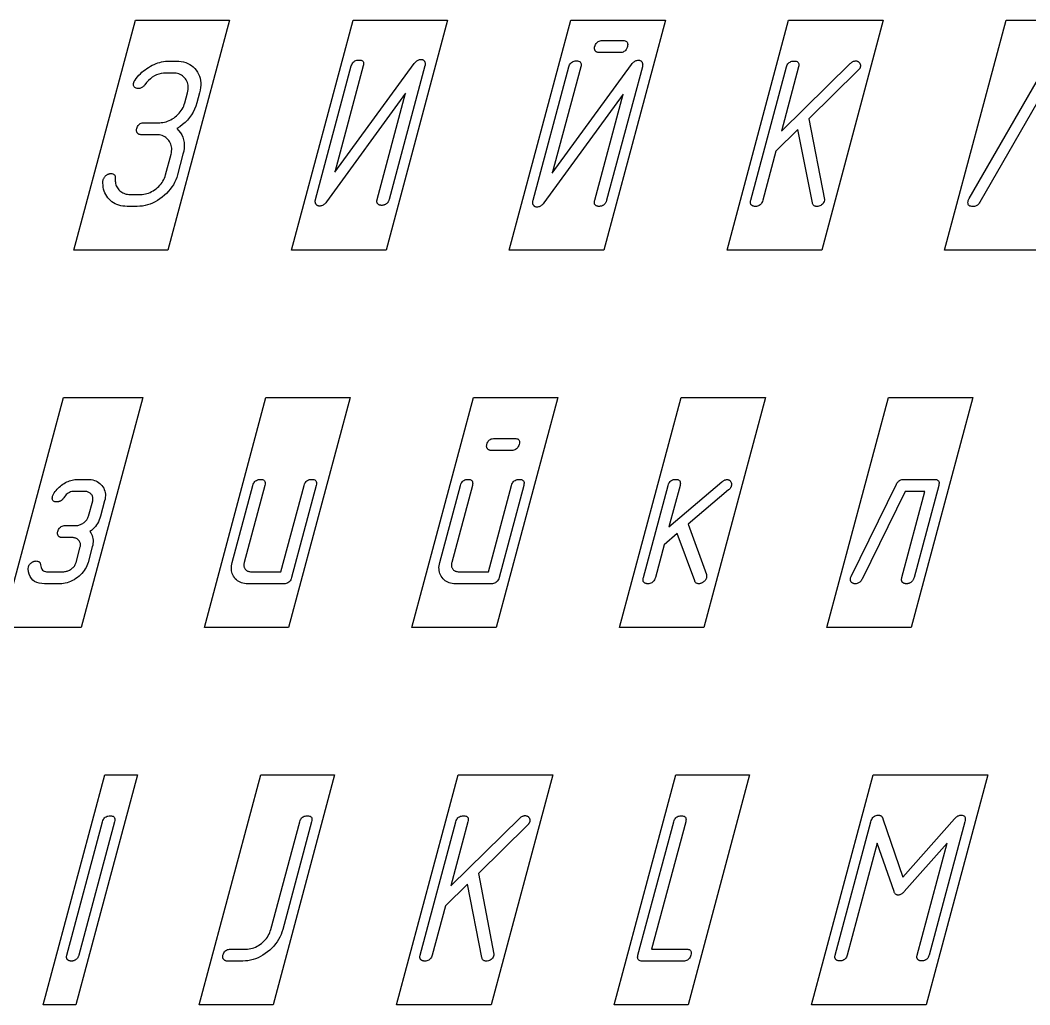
# Model space of a CAD drawing. Extents: x -1 to 349, y -110 to 9.
# Drawn here: x 80.66 to 128.97, y -38.2 to 8.91 of the extents above; entities that cross this region are included whole.
import ezdxf

# ---------------------------------------------------------------- set-up
doc = ezdxf.new("R2010")
doc.units = 0
for name, color, linetype in [('GOST_FRAME', 4, 'CONTINUOUS'), ('GOST_LAT_UP', 5, 'CONTINUOUS'), ('GOST_LOWER', 1, 'CONTINUOUS'), ('GOST_UPPER', 7, 'CONTINUOUS')]:
    doc.layers.add(name, color=color, linetype=linetype)

msp = doc.modelspace()

# ---------------------------------------------------------------- linework, layer by layer
at = {"layer": 'GOST_FRAME'}
for points in [[(86.1803, 8.9083), (90.671, 8.9083), (87.7236, -2.0917), (83.2329, -2.0917)], [(96.593, 8.9083), (101.1146, 8.9083), (98.1671, -2.0917), (93.6455, -2.0917)], [(107.0116, 8.9083), (111.5332, 8.9083), (108.5857, -2.0917), (104.0641, -2.0917)], [(117.4302, 8.9083), (121.9601, 8.9083), (119.0126, -2.0917), (114.4827, -2.0917)], [(127.8405, 8.9083), (132.8604, 8.9083), (129.913, -2.0917), (124.893, -2.0917)], [(82.7275, -9.1448), (86.5265, -9.1448), (83.5791, -20.1448), (79.7801, -20.1448)], [(92.4235, -9.1448), (96.4551, -9.1448), (93.5076, -20.1448), (89.4761, -20.1448)], [(102.3521, -9.1448), (106.3837, -9.1448), (103.4362, -20.1448), (99.4047, -20.1448)], [(112.289, -9.1448), (116.3205, -9.1448), (113.3731, -20.1448), (109.3415, -20.1448)], [(122.2086, -9.1448), (126.2408, -9.1448), (123.2934, -20.1448), (119.2611, -20.1448)], [(84.7043, -27.198), (86.2773, -27.198), (83.3299, -38.198), (81.7568, -38.198)], [(92.1744, -27.198), (95.7076, -27.198), (92.7601, -38.198), (89.2269, -38.198)], [(101.6129, -27.198), (106.1428, -27.198), (103.1954, -38.198), (98.6655, -38.198)], [(112.0315, -27.198), (115.5647, -27.198), (112.6173, -38.198), (109.0841, -38.198)], [(121.47, -27.198), (126.9634, -27.198), (124.016, -38.198), (118.5226, -38.198)]]:
    msp.add_lwpolyline(points, close=True, dxfattribs=at)
at = {"layer": 'GOST_LAT_UP'}
for points in [[(83.108, -36.1063), (83.0867, -36.1056), (83.0662, -36.1037), (83.0463, -36.1003), (83.0271, -36.0957), (83.0086, -36.0897), (82.9908, -36.0824), (82.9737, -36.0738), (82.9572, -36.0638), (82.9415, -36.0525), (82.9264, -36.0399), (82.9129, -36.0257), (82.9017, -36.0096), (82.8927, -35.9918), (82.8861, -35.9721), (82.8818, -35.9506), (82.8799, -35.9272), (82.8802, -35.9021), (82.8829, -35.8751), (82.8879, -35.8463), (82.8952, -35.8156), (84.6043, -29.4369), (84.6216, -29.3832), (84.6432, -29.3352), (84.6691, -29.2929), (84.6993, -29.2561), (84.7338, -29.2251), (84.7726, -29.1997), (84.8156, -29.1799), (84.863, -29.1658), (84.9147, -29.1573), (84.9707, -29.1545), (85.0236, -29.1573), (85.0693, -29.1658), (85.1079, -29.1799), (85.1393, -29.1997), (85.1636, -29.2251), (85.1807, -29.2561), (85.1906, -29.2929), (85.1934, -29.3352), (85.189, -29.3832), (85.1774, -29.4369), (83.4683, -35.8156), (83.4601, -35.8432), (83.4507, -35.8694), (83.4401, -35.8944), (83.4282, -35.9179), (83.4151, -35.9402), (83.4009, -35.9611), (83.3854, -35.9807), (83.3686, -35.999), (83.3507, -36.0159), (83.3315, -36.0316), (83.3114, -36.0458), (83.2909, -36.0585), (83.2698, -36.0697), (83.2482, -36.0794), (83.2261, -36.0876), (83.2035, -36.0944), (83.1804, -36.0996), (83.1568, -36.1033), (83.1326, -36.1056)], [(91.309, -36.1063), (90.5781, -36.1063), (90.5523, -36.1054), (90.528, -36.1028), (90.5053, -36.0985), (90.4841, -36.0924), (90.4645, -36.0845), (90.4465, -36.0749), (90.4299, -36.0636), (90.415, -36.0505), (90.4015, -36.0357), (90.3896, -36.0191), (90.3794, -36.0014), (90.3709, -35.9831), (90.3641, -35.9642), (90.3591, -35.9447), (90.3558, -35.9246), (90.3542, -35.904), (90.3544, -35.8828), (90.3563, -35.861), (90.3599, -35.8386), (90.3653, -35.8156), (90.3826, -35.762), (90.4041, -35.714), (90.43, -35.6716), (90.4602, -35.6349), (90.4947, -35.6038), (90.5335, -35.5784), (90.5766, -35.5586), (90.624, -35.5445), (90.6756, -35.536), (90.7316, -35.5332), (91.4625, -35.5332), (91.5417, -35.5305), (91.6198, -35.5223), (91.6968, -35.5086), (91.7726, -35.4894), (91.8474, -35.4647), (91.921, -35.4346), (91.9936, -35.3989), (92.065, -35.3578), (92.1353, -35.3112), (92.2046, -35.2591), (92.2709, -35.2032), (92.3324, -35.1449), (92.3891, -35.0842), (92.4411, -35.0213), (92.4883, -34.956), (92.5307, -34.8884), (92.5683, -34.8184), (92.6012, -34.7462), (92.6292, -34.6716), (92.6525, -34.5947), (94.0346, -29.4369), (94.0519, -29.3832), (94.0734, -29.3352), (94.0993, -29.2929), (94.1295, -29.2561), (94.164, -29.2251), (94.2028, -29.1997), (94.2459, -29.1799), (94.2933, -29.1658), (94.345, -29.1573), (94.4009, -29.1545), (94.4538, -29.1573), (94.4996, -29.1658), (94.5382, -29.1799), (94.5696, -29.1997), (94.5938, -29.2251), (94.6109, -29.2561), (94.6208, -29.2929), (94.6236, -29.3352), (94.6192, -29.3832), (94.6077, -29.4369), (93.2256, -34.5947), (93.188, -34.719), (93.1426, -34.8395), (93.0895, -34.9562), (93.0287, -35.0691), (92.9603, -35.1782), (92.8841, -35.2834), (92.8003, -35.3848), (92.7087, -35.4824), (92.6095, -35.5762), (92.5025, -35.6661), (92.3908, -35.7498), (92.2775, -35.8246), (92.1624, -35.8906), (92.0456, -35.9478), (91.9271, -35.9963), (91.8069, -36.0359), (91.685, -36.0667), (91.5614, -36.0887), (91.436, -36.1019)], [(104.9297, -29.6113), (102.5857, -31.912), (103.3282, -35.7741), (103.327, -35.779), (103.326, -35.7837), (103.3252, -35.7883), (103.3246, -35.7927), (103.3242, -35.7969), (103.324, -35.801), (103.324, -35.8049), (103.3243, -35.8086), (103.3247, -35.8122), (103.3254, -35.8156), (103.3077, -35.8708), (103.2857, -35.9203), (103.2595, -35.9639), (103.229, -36.0017), (103.1943, -36.0336), (103.1553, -36.0598), (103.1121, -36.0801), (103.0646, -36.0947), (103.0128, -36.1034), (102.9568, -36.1063), (102.9234, -36.1047), (102.8928, -36.0997), (102.8651, -36.0914), (102.8403, -36.0797), (102.8184, -36.0648), (102.7994, -36.0465), (102.7833, -36.0249), (102.77, -36), (102.7596, -35.9718), (102.7522, -35.9402), (102.0573, -32.4269), (101.0089, -33.4568), (100.3769, -35.8156), (100.3593, -35.8708), (100.3376, -35.9203), (100.3118, -35.9639), (100.2819, -36.0017), (100.2479, -36.0336), (100.2098, -36.0598), (100.1676, -36.0801), (100.1214, -36.0947), (100.071, -36.1034), (100.0166, -36.1063), (99.9954, -36.1056), (99.9748, -36.1037), (99.9549, -36.1003), (99.9357, -36.0957), (99.9172, -36.0897), (99.8994, -36.0824), (99.8823, -36.0738), (99.8659, -36.0638), (99.8501, -36.0525), (99.8351, -36.0399), (99.8215, -36.0257), (99.8103, -36.0096), (99.8014, -35.9918), (99.7948, -35.9721), (99.7905, -35.9506), (99.7885, -35.9272), (99.7889, -35.9021), (99.7915, -35.8751), (99.7965, -35.8463), (99.8038, -35.8156), (101.513, -29.4369), (101.5303, -29.3832), (101.5519, -29.3352), (101.5777, -29.2929), (101.6079, -29.2561), (101.6424, -29.2251), (101.6812, -29.1997), (101.7243, -29.1799), (101.7717, -29.1658), (101.8234, -29.1573), (101.8793, -29.1545), (101.9322, -29.1573), (101.978, -29.1658), (102.0166, -29.1799), (102.048, -29.1997), (102.0722, -29.2251), (102.0893, -29.2561), (102.0992, -29.2929), (102.102, -29.3352), (102.0976, -29.3832), (102.0861, -29.4369), (101.2649, -32.5017), (104.5641, -29.2708), (104.5892, -29.2471), (104.6144, -29.2259), (104.6397, -29.2072), (104.6652, -29.191), (104.6909, -29.1773), (104.7168, -29.1661), (104.7428, -29.1574), (104.7689, -29.1512), (104.7953, -29.1474), (104.8218, -29.1462), (104.8445, -29.1471), (104.8663, -29.1498), (104.8871, -29.1544), (104.9069, -29.1608), (104.9257, -29.169), (104.9435, -29.1791), (104.9604, -29.1909), (104.9762, -29.2047), (104.9911, -29.2202), (105.0049, -29.2375), (105.0174, -29.256), (105.0279, -29.2748), (105.0364, -29.2939), (105.0431, -29.3133), (105.0479, -29.3331), (105.0507, -29.3532), (105.0516, -29.3736), (105.0506, -29.3944), (105.0477, -29.4154), (105.0429, -29.4369), (105.0373, -29.4551), (105.0305, -29.4731), (105.0224, -29.4909), (105.013, -29.5086), (105.0023, -29.5262), (104.9904, -29.5435), (104.9771, -29.5607), (104.9626, -29.5777), (104.9468, -29.5946)], [(112.3953, -36.1063), (110.4352, -36.1063), (110.3808, -36.1034), (110.3337, -36.0947), (110.294, -36.0801), (110.2616, -36.0598), (110.2367, -36.0336), (110.2191, -36.0017), (110.2088, -35.9639), (110.206, -35.9203), (110.2105, -35.8708), (110.2224, -35.8156), (111.9316, -29.4369), (111.9489, -29.3832), (111.9705, -29.3352), (111.9963, -29.2929), (112.0265, -29.2561), (112.061, -29.2251), (112.0998, -29.1997), (112.1429, -29.1799), (112.1903, -29.1658), (112.242, -29.1573), (112.298, -29.1545), (112.3509, -29.1573), (112.3966, -29.1658), (112.4352, -29.1799), (112.4666, -29.1997), (112.4908, -29.2251), (112.5079, -29.2561), (112.5179, -29.2929), (112.5206, -29.3352), (112.5162, -29.3832), (112.5047, -29.4369), (110.8712, -35.5332), (112.5489, -35.5332), (112.6018, -35.536), (112.6475, -35.5445), (112.6861, -35.5586), (112.7175, -35.5784), (112.7418, -35.6038), (112.7589, -35.6349), (112.7688, -35.6716), (112.7716, -35.714), (112.7672, -35.762), (112.7556, -35.8156), (112.738, -35.8708), (112.7163, -35.9203), (112.6905, -35.9639), (112.6606, -36.0017), (112.6266, -36.0336), (112.5885, -36.0598), (112.5464, -36.0801), (112.5001, -36.0947), (112.4498, -36.1034)], [(123.7962, -36.098), (123.775, -36.0973), (123.7544, -36.0953), (123.7346, -36.092), (123.7154, -36.0874), (123.6969, -36.0814), (123.6791, -36.0741), (123.6619, -36.0654), (123.6455, -36.0555), (123.6298, -36.0442), (123.6147, -36.0316), (123.6011, -36.0174), (123.5898, -36.0017), (123.5808, -35.9842), (123.574, -35.9651), (123.5696, -35.9444), (123.5673, -35.9219), (123.5674, -35.8978), (123.5697, -35.8721), (123.5743, -35.8447), (123.5812, -35.8156), (125.0167, -30.4585), (122.9672, -32.7757), (122.9364, -32.8089), (122.9058, -32.8385), (122.8756, -32.8647), (122.8456, -32.8874), (122.8158, -32.9066), (122.7864, -32.9223), (122.7572, -32.9345), (122.7283, -32.9432), (122.6996, -32.9484), (122.6713, -32.9502), (122.6439, -32.9484), (122.6183, -32.9432), (122.5945, -32.9345), (122.5724, -32.9223), (122.5521, -32.9066), (122.5336, -32.8874), (122.5168, -32.8647), (122.5018, -32.8385), (122.4886, -32.8089), (122.4771, -32.7757), (121.6673, -30.4668), (120.234, -35.8156), (120.2168, -35.8693), (120.1955, -35.9173), (120.17, -35.9596), (120.1404, -35.9963), (120.1067, -36.0274), (120.0688, -36.0528), (120.0268, -36.0726), (119.9807, -36.0867), (119.9304, -36.0952), (119.876, -36.098), (119.8547, -36.0973), (119.8342, -36.0953), (119.8143, -36.092), (119.7951, -36.0874), (119.7766, -36.0814), (119.7588, -36.0741), (119.7417, -36.0654), (119.7252, -36.0555), (119.7095, -36.0442), (119.6944, -36.0316), (119.6809, -36.0174), (119.6696, -36.0017), (119.6605, -35.9842), (119.6538, -35.9651), (119.6493, -35.9444), (119.6471, -35.9219), (119.6471, -35.8978), (119.6495, -35.8721), (119.6541, -35.8447), (119.6609, -35.8156), (121.3679, -29.4452), (121.387, -29.3836), (121.4098, -29.3286), (121.4361, -29.28), (121.466, -29.2379), (121.4994, -29.2022), (121.5365, -29.1731), (121.5771, -29.1504), (121.6213, -29.1342), (121.6691, -29.1245), (121.7205, -29.1213), (121.7352, -29.1216), (121.7495, -29.1226), (121.7634, -29.1243), (121.7769, -29.1266), (121.7899, -29.1296), (121.8025, -29.1332), (121.8147, -29.1375), (121.8264, -29.1425), (121.8377, -29.1482), (121.8486, -29.1545), (121.8591, -29.1619), (121.8693, -29.1708), (121.8792, -29.1811), (121.8888, -29.193), (121.898, -29.2064), (121.907, -29.2213), (121.9156, -29.2376), (121.9239, -29.2555), (121.9319, -29.2748), (121.9395, -29.2957), (122.9027, -32.0864), (125.3698, -29.2957), (125.4008, -29.2625), (125.4321, -29.2329), (125.4636, -29.2067), (125.4953, -29.1841), (125.5273, -29.1649), (125.5595, -29.1492), (125.5919, -29.137), (125.6246, -29.1282), (125.6575, -29.123), (125.6906, -29.1213), (125.7386, -29.1245), (125.7798, -29.1342), (125.8141, -29.1504), (125.8415, -29.1731), (125.862, -29.2022), (125.8756, -29.2379), (125.8823, -29.28), (125.8822, -29.3286), (125.8752, -29.3836), (125.8613, -29.4452), (124.1543, -35.8156), (124.1461, -35.8431), (124.1368, -35.8693), (124.1262, -35.894), (124.1144, -35.9173), (124.1015, -35.9392), (124.0873, -35.9596), (124.0719, -35.9787), (124.0554, -35.9963), (124.0376, -36.0126), (124.0187, -36.0274), (123.9988, -36.0408), (123.9785, -36.0528), (123.9575, -36.0634), (123.9361, -36.0726), (123.9141, -36.0804), (123.8916, -36.0867), (123.8686, -36.0917), (123.845, -36.0952), (123.8209, -36.0973)]]:
    msp.add_lwpolyline(points, close=True, dxfattribs=at)
at = {"layer": 'GOST_LOWER'}
for points in [[(104.176, -11.6744), (103.2042, -11.6744), (103.1784, -11.6735), (103.1541, -11.6709), (103.1314, -11.6666), (103.1103, -11.6605), (103.0906, -11.6526), (103.0726, -11.643), (103.0561, -11.6317), (103.0411, -11.6186), (103.0276, -11.6038), (103.0158, -11.5872), (103.0055, -11.5695), (102.997, -11.5512), (102.9902, -11.5323), (102.9852, -11.5128), (102.9819, -11.4927), (102.9803, -11.4721), (102.9805, -11.4509), (102.9824, -11.4291), (102.986, -11.4067), (102.9914, -11.3837), (103.0087, -11.3301), (103.0303, -11.2821), (103.0561, -11.2397), (103.0863, -11.203), (103.1208, -11.1719), (103.1596, -11.1465), (103.2027, -11.1267), (103.2501, -11.1126), (103.3018, -11.1042), (103.3578, -11.1013), (104.3295, -11.1013), (104.3824, -11.1042), (104.4281, -11.1126), (104.4667, -11.1267), (104.4981, -11.1465), (104.5224, -11.1719), (104.5395, -11.203), (104.5494, -11.2397), (104.5522, -11.2821), (104.5478, -11.3301), (104.5362, -11.3837), (104.5186, -11.439), (104.4969, -11.4884), (104.4711, -11.532), (104.4412, -11.5698), (104.4072, -11.6017), (104.3691, -11.6279), (104.327, -11.6483), (104.2807, -11.6628), (104.2304, -11.6715)], [(82.5598, -18.0532), (81.8289, -18.0532), (81.6895, -18.0461), (81.5637, -18.0249), (81.4515, -17.9896), (81.3529, -17.9402), (81.2678, -17.8767), (81.1963, -17.799), (81.1385, -17.7072), (81.0942, -17.6013), (81.0634, -17.4813), (81.0463, -17.3472), (81.0564, -17.2475), (81.0634, -17.2246), (81.072, -17.2023), (81.0821, -17.1807), (81.0939, -17.1598), (81.1071, -17.1395), (81.122, -17.1199), (81.1384, -17.101), (81.1564, -17.0827), (81.1759, -17.0651), (81.197, -17.0482), (81.219, -17.0324), (81.2411, -17.0183), (81.2633, -17.0058), (81.2857, -16.995), (81.3082, -16.9859), (81.3308, -16.9784), (81.3536, -16.9726), (81.3765, -16.9684), (81.3996, -16.9659), (81.4228, -16.9651), (81.4608, -16.967), (81.4951, -16.9728), (81.5258, -16.9823), (81.5528, -16.9957), (81.5761, -17.0129), (81.5957, -17.0339), (81.6116, -17.0587), (81.6239, -17.0874), (81.6325, -17.1199), (81.6374, -17.1561), (81.6446, -17.2177), (81.6579, -17.2728), (81.6773, -17.3213), (81.7027, -17.3635), (81.7342, -17.3991), (81.7718, -17.4282), (81.8154, -17.4509), (81.865, -17.4671), (81.9207, -17.4768), (81.9825, -17.4801), (82.7134, -17.4801), (82.7531, -17.4788), (82.7926, -17.4749), (82.832, -17.4685), (82.871, -17.4595), (82.9099, -17.4479), (82.9485, -17.4337), (82.9869, -17.417), (83.0251, -17.3977), (83.0631, -17.3758), (83.1008, -17.3513), (83.1371, -17.325), (83.1706, -17.2973), (83.2014, -17.2685), (83.2295, -17.2384), (83.2548, -17.207), (83.2773, -17.1744), (83.2971, -17.1406), (83.3142, -17.1055), (83.3286, -17.0691), (83.3402, -17.0316), (83.5382, -16.2924), (83.5463, -16.2563), (83.551, -16.2213), (83.5522, -16.1872), (83.55, -16.1542), (83.5444, -16.1221), (83.5354, -16.091), (83.5229, -16.061), (83.507, -16.0319), (83.4877, -16.0038), (83.465, -15.9767), (83.4399, -15.9515), (83.4134, -15.9289), (83.3855, -15.909), (83.3562, -15.8917), (83.3256, -15.8771), (83.2936, -15.8651), (83.2602, -15.8558), (83.2254, -15.8492), (83.1893, -15.8452), (83.1518, -15.8439), (82.6617, -15.8439), (82.6375, -15.843), (82.6147, -15.8404), (82.5932, -15.836), (82.5731, -15.8299), (82.5544, -15.8221), (82.5371, -15.8125), (82.5212, -15.8011), (82.5066, -15.788), (82.4934, -15.7732), (82.4816, -15.7566), (82.4714, -15.739), (82.4628, -15.7209), (82.4559, -15.7025), (82.4507, -15.6836), (82.4472, -15.6642), (82.4454, -15.6445), (82.4453, -15.6244), (82.4468, -15.6038), (82.4501, -15.5828), (82.455, -15.5615), (82.4726, -15.5062), (82.4944, -15.4568), (82.5202, -15.4132), (82.5501, -15.3754), (82.584, -15.3434), (82.6221, -15.3173), (82.6643, -15.2969), (82.7105, -15.2824), (82.7609, -15.2737), (82.8153, -15.2708), (83.3053, -15.2708), (83.3451, -15.2695), (83.3846, -15.2656), (83.4239, -15.2592), (83.463, -15.2502), (83.5019, -15.2386), (83.5405, -15.2244), (83.5789, -15.2077), (83.6171, -15.1884), (83.6551, -15.1665), (83.6928, -15.142), (83.7291, -15.1157), (83.7626, -15.088), (83.7934, -15.0592), (83.8214, -15.0291), (83.8467, -14.9977), (83.8693, -14.9651), (83.8891, -14.9313), (83.9062, -14.8962), (83.9206, -14.8598), (83.9322, -14.8223), (84.1302, -14.0831), (84.1383, -14.047), (84.143, -14.012), (84.1442, -13.9779), (84.142, -13.9449), (84.1364, -13.9128), (84.1274, -13.8817), (84.1149, -13.8517), (84.099, -13.8226), (84.0797, -13.7945), (84.057, -13.7674), (84.0319, -13.7422), (84.0054, -13.7196), (83.9775, -13.6997), (83.9482, -13.6824), (83.9176, -13.6678), (83.8856, -13.6558), (83.8522, -13.6465), (83.8174, -13.6399), (83.7813, -13.6359), (83.7438, -13.6346), (83.2537, -13.6346), (83.1903, -13.6377), (83.1297, -13.6472), (83.0719, -13.663), (83.0169, -13.685), (82.9647, -13.7135), (82.9153, -13.7482), (82.8687, -13.7892), (82.8249, -13.8365), (82.7838, -13.8902), (82.7456, -13.9502), (82.7345, -13.965), (82.7227, -13.9797), (82.7101, -13.9943), (82.6967, -14.0086), (82.6825, -14.0228), (82.6675, -14.0369), (82.6518, -14.0507), (82.6352, -14.0645), (82.6179, -14.078), (82.5998, -14.0914), (82.589, -14.0978), (82.5768, -14.104), (82.5632, -14.1098), (82.5482, -14.1153), (82.5318, -14.1204), (82.5139, -14.1252), (82.4947, -14.1297), (82.4741, -14.1339), (82.452, -14.1377), (82.4286, -14.1412), (82.3741, -14.1384), (82.327, -14.1299), (82.2872, -14.1158), (82.2547, -14.096), (82.2295, -14.0706), (82.2117, -14.0395), (82.2011, -14.0028), (82.198, -13.9605), (82.2021, -13.9125), (82.2136, -13.8588), (82.2547, -13.7674), (82.2948, -13.704), (82.3373, -13.6432), (82.3822, -13.585), (82.4294, -13.5296), (82.4789, -13.4767), (82.5309, -13.4266), (82.5852, -13.3791), (82.6418, -13.3342), (82.7009, -13.292), (82.7622, -13.2525), (82.825, -13.2162), (82.8881, -13.1837), (82.9517, -13.1551), (83.0156, -13.1302), (83.0799, -13.1092), (83.1446, -13.092), (83.2097, -13.0787), (83.2752, -13.0691), (83.341, -13.0634), (83.4073, -13.0615), (83.8973, -13.0615), (83.9818, -13.0645), (84.0626, -13.0734), (84.1395, -13.0884), (84.2127, -13.1093), (84.2822, -13.1362), (84.3479, -13.1691), (84.4098, -13.208), (84.468, -13.2528), (84.5224, -13.3037), (84.573, -13.3605), (84.6182, -13.4215), (84.6562, -13.485), (84.6871, -13.5511), (84.7109, -13.6196), (84.7275, -13.6906), (84.737, -13.7641), (84.7393, -13.8401), (84.7344, -13.9186), (84.7224, -13.9996), (84.7033, -14.0831), (84.5053, -14.8223), (84.4777, -14.9134), (84.4448, -15.0007), (84.4067, -15.0841), (84.3632, -15.1638), (84.3145, -15.2396), (84.2605, -15.3116), (84.2012, -15.3798), (84.1366, -15.4442), (84.0667, -15.5047), (83.9916, -15.5615), (84.0352, -15.6226), (84.0717, -15.6864), (84.1013, -15.7528), (84.1238, -15.8219), (84.1393, -15.8937), (84.1477, -15.9681), (84.1492, -16.0452), (84.1436, -16.1249), (84.131, -16.2073), (84.1113, -16.2924), (83.9133, -17.0316), (83.8881, -17.1135), (83.8572, -17.1932), (83.8204, -17.2706), (83.7779, -17.3458), (83.7296, -17.4188), (83.6754, -17.4895), (83.6155, -17.558), (83.5498, -17.6243), (83.4783, -17.6882), (83.401, -17.75), (83.3204, -17.8076), (83.239, -17.8591), (83.1569, -17.9046), (83.0739, -17.944), (82.9902, -17.9774), (82.9057, -18.0047), (82.8204, -18.0259), (82.7343, -18.041), (82.6474, -18.0501)], [(93.2774, -18.0532), (91.5581, -18.0532), (91.4739, -18.0502), (91.394, -18.0414), (91.3184, -18.0266), (91.2472, -18.006), (91.1803, -17.9794), (91.1176, -17.947), (91.0594, -17.9087), (91.0054, -17.8645), (90.9557, -17.8143), (90.9104, -17.7583), (90.8705, -17.698), (90.8373, -17.6349), (90.8107, -17.5691), (90.7908, -17.5005), (90.7774, -17.4292), (90.7708, -17.3551), (90.7707, -17.2784), (90.7773, -17.1988), (90.7905, -17.1166), (90.8103, -17.0316), (91.7962, -13.3522), (91.8139, -13.2969), (91.8358, -13.2475), (91.8621, -13.2039), (91.8925, -13.1661), (91.9273, -13.1341), (91.9663, -13.108), (92.0095, -13.0876), (92.057, -13.0731), (92.1088, -13.0644), (92.1648, -13.0615), (92.2176, -13.0644), (92.2633, -13.0731), (92.3018, -13.0876), (92.333, -13.108), (92.3571, -13.1341), (92.3739, -13.1661), (92.3836, -13.2039), (92.386, -13.2475), (92.3812, -13.2969), (92.3693, -13.3522), (91.3834, -17.0316), (91.3746, -17.0691), (91.3687, -17.1055), (91.3657, -17.1406), (91.3657, -17.1744), (91.3685, -17.207), (91.3743, -17.2384), (91.383, -17.2685), (91.3945, -17.2973), (91.409, -17.325), (91.4264, -17.3513), (91.4462, -17.3758), (91.468, -17.3977), (91.4917, -17.417), (91.5173, -17.4337), (91.5449, -17.4479), (91.5744, -17.4595), (91.6058, -17.4685), (91.6392, -17.4749), (91.6745, -17.4788), (91.7117, -17.4801), (93.1403, -17.4801), (94.2463, -13.3522), (94.264, -13.2969), (94.286, -13.2475), (94.3122, -13.2039), (94.3427, -13.1661), (94.3774, -13.1341), (94.4164, -13.108), (94.4597, -13.0876), (94.5072, -13.0731), (94.5589, -13.0644), (94.6149, -13.0615), (94.6694, -13.0644), (94.7165, -13.0731), (94.7562, -13.0876), (94.7885, -13.108), (94.8135, -13.1341), (94.8311, -13.1661), (94.8413, -13.2039), (94.8441, -13.2475), (94.8396, -13.2969), (94.8277, -13.3522), (93.646, -17.7625), (93.6283, -17.8177), (93.6063, -17.8671), (93.5801, -17.9107), (93.5496, -17.9485), (93.5149, -17.9805), (93.4759, -18.0066), (93.4327, -18.027), (93.3852, -18.0415), (93.3334, -18.0502)], [(103.206, -18.0532), (101.495, -18.0532), (101.4123, -18.0502), (101.3336, -18.0412), (101.2589, -18.0262), (101.1882, -18.0053), (101.1216, -17.9784), (101.0589, -17.9455), (101.0003, -17.9066), (100.9456, -17.8618), (100.895, -17.811), (100.8484, -17.7542), (100.8071, -17.6931), (100.7726, -17.6296), (100.7449, -17.5635), (100.7238, -17.495), (100.7095, -17.424), (100.7019, -17.3505), (100.701, -17.2745), (100.7069, -17.196), (100.7195, -17.115), (100.7389, -17.0316), (101.7247, -13.3522), (101.7425, -13.2969), (101.7644, -13.2475), (101.7906, -13.2039), (101.8211, -13.1661), (101.8558, -13.1341), (101.8948, -13.108), (101.9381, -13.0876), (101.9856, -13.0731), (102.0373, -13.0644), (102.0933, -13.0615), (102.1462, -13.0644), (102.1919, -13.0731), (102.2303, -13.0876), (102.2616, -13.108), (102.2857, -13.1341), (102.3025, -13.1661), (102.3121, -13.2039), (102.3146, -13.2475), (102.3098, -13.2969), (102.2978, -13.3522), (101.3119, -17.0316), (101.3032, -17.0691), (101.2975, -17.1055), (101.2947, -17.1406), (101.2949, -17.1744), (101.2982, -17.207), (101.3044, -17.2384), (101.3136, -17.2685), (101.3258, -17.2973), (101.341, -17.325), (101.3592, -17.3513), (101.3798, -17.3758), (101.4022, -17.3977), (101.4265, -17.417), (101.4527, -17.4337), (101.4807, -17.4479), (101.5106, -17.4595), (101.5423, -17.4685), (101.5759, -17.4749), (101.6113, -17.4788), (101.6486, -17.4801), (103.0688, -17.4801), (104.1749, -13.3522), (104.1926, -13.2969), (104.2146, -13.2475), (104.2408, -13.2039), (104.2713, -13.1661), (104.306, -13.1341), (104.345, -13.108), (104.3882, -13.0876), (104.4357, -13.0731), (104.4875, -13.0644), (104.5435, -13.0615), (104.598, -13.0644), (104.645, -13.0731), (104.6847, -13.0876), (104.7171, -13.108), (104.7421, -13.1341), (104.7596, -13.1661), (104.7699, -13.2039), (104.7727, -13.2475), (104.7682, -13.2969), (104.7563, -13.3522), (103.5746, -17.7625), (103.5569, -17.8177), (103.5349, -17.8671), (103.5087, -17.9107), (103.4782, -17.9485), (103.4435, -17.9805), (103.4045, -18.0066), (103.3612, -18.027), (103.3137, -18.0415), (103.262, -18.0502)], [(114.5606, -13.5681), (112.6188, -15.2043), (113.5017, -17.613), (113.5037, -17.6235), (113.5053, -17.6352), (113.5065, -17.6481), (113.5071, -17.6621), (113.5073, -17.6773), (113.507, -17.6937), (113.5062, -17.7112), (113.5049, -17.7299), (113.5031, -17.7498), (113.5009, -17.7708), (113.4943, -17.7922), (113.4859, -17.8131), (113.4758, -17.8337), (113.464, -17.8538), (113.4505, -17.8735), (113.4353, -17.8929), (113.4184, -17.9118), (113.3997, -17.9302), (113.3793, -17.9483), (113.3573, -17.9659), (113.3343, -17.9825), (113.3113, -17.9973), (113.2883, -18.0104), (113.2652, -18.0218), (113.2421, -18.0314), (113.219, -18.0392), (113.1959, -18.0453), (113.1727, -18.0497), (113.1495, -18.0523), (113.1262, -18.0532), (113.0989, -18.0518), (113.0735, -18.0478), (113.05, -18.0412), (113.0283, -18.0319), (113.0085, -18.0199), (112.9906, -18.0053), (112.9745, -17.988), (112.9603, -17.9681), (112.948, -17.9455), (112.9376, -17.9203), (112.1022, -15.6445), (111.4758, -16.1844), (111.053, -17.7625), (111.0353, -17.8177), (111.0133, -17.8671), (110.9871, -17.9107), (110.9566, -17.9485), (110.9219, -17.9805), (110.8829, -18.0066), (110.8397, -18.027), (110.7922, -18.0415), (110.7404, -18.0502), (110.6844, -18.0532), (110.6647, -18.0525), (110.6456, -18.0505), (110.6269, -18.0472), (110.6088, -18.0425), (110.5912, -18.0365), (110.5742, -18.0292), (110.5576, -18.0206), (110.5416, -18.0106), (110.5261, -17.9993), (110.5112, -17.9867), (110.4976, -17.9725), (110.4864, -17.9565), (110.4775, -17.9386), (110.4708, -17.9189), (110.4666, -17.8974), (110.4646, -17.8741), (110.4649, -17.8489), (110.4676, -17.8219), (110.4726, -17.7931), (110.4799, -17.7625), (111.6616, -13.3522), (111.6792, -13.2969), (111.701, -13.2475), (111.7268, -13.2039), (111.7567, -13.1661), (111.7906, -13.1341), (111.8287, -13.108), (111.8709, -13.0876), (111.9171, -13.0731), (111.9675, -13.0644), (112.0219, -13.0615), (112.0764, -13.0644), (112.1234, -13.0731), (112.1632, -13.0876), (112.1955, -13.108), (112.2205, -13.1341), (112.2381, -13.1661), (112.2483, -13.2039), (112.2511, -13.2475), (112.2466, -13.2969), (112.2347, -13.3522), (111.705, -15.3289), (114.2416, -13.1777), (114.2656, -13.1572), (114.2895, -13.1389), (114.3134, -13.1227), (114.3372, -13.1086), (114.3609, -13.0968), (114.3845, -13.087), (114.408, -13.0795), (114.4315, -13.0741), (114.4549, -13.0708), (114.4782, -13.0698), (114.5009, -13.0707), (114.5225, -13.0736), (114.543, -13.0784), (114.5624, -13.085), (114.5808, -13.0936), (114.598, -13.1042), (114.6142, -13.1166), (114.6292, -13.1309), (114.6432, -13.1471), (114.656, -13.1653), (114.6675, -13.1845), (114.6771, -13.204), (114.6849, -13.2237), (114.6909, -13.2437), (114.695, -13.2639), (114.6974, -13.2844), (114.6979, -13.3051), (114.6967, -13.3261), (114.6936, -13.3473), (114.6887, -13.3688), (114.6822, -13.3902), (114.6743, -13.4113), (114.665, -13.4321), (114.6543, -13.4525), (114.6422, -13.4726), (114.6287, -13.4924), (114.6138, -13.5118), (114.5974, -13.5309), (114.5797, -13.5497)], [(123.0631, -18.0532), (123.0419, -18.0525), (123.0213, -18.0505), (123.0014, -18.0472), (122.9823, -18.0425), (122.9638, -18.0365), (122.9459, -18.0292), (122.9288, -18.0206), (122.9124, -18.0106), (122.8966, -17.9993), (122.8816, -17.9867), (122.868, -17.9725), (122.8568, -17.9565), (122.8479, -17.9386), (122.8413, -17.9189), (122.837, -17.8974), (122.835, -17.8741), (122.8354, -17.8489), (122.838, -17.8219), (122.843, -17.7931), (122.8503, -17.7625), (123.9564, -13.6346), (123.0012, -13.6346), (120.9471, -17.8289), (120.9241, -17.8715), (120.8989, -17.9096), (120.8716, -17.9433), (120.8422, -17.9724), (120.8107, -17.9971), (120.7771, -18.0173), (120.7413, -18.033), (120.7034, -18.0442), (120.6634, -18.0509), (120.6213, -18.0532), (120.5969, -18.0523), (120.5736, -18.0498), (120.5515, -18.0457), (120.5305, -18.0399), (120.5105, -18.0324), (120.4917, -18.0233), (120.474, -18.0125), (120.4574, -18), (120.4419, -17.9859), (120.4276, -17.9701), (120.4148, -17.9532), (120.4043, -17.9355), (120.3959, -17.9173), (120.3897, -17.8983), (120.3856, -17.8787), (120.3837, -17.8585), (120.384, -17.8375), (120.3865, -17.8159), (120.3911, -17.7937), (120.3979, -17.7708), (120.424, -17.7043), (122.5881, -13.2857), (122.6113, -13.2431), (122.6369, -13.205), (122.6651, -13.1713), (122.6956, -13.1422), (122.7286, -13.1175), (122.7641, -13.0973), (122.802, -13.0816), (122.8424, -13.0704), (122.8853, -13.0637), (122.9305, -13.0615), (124.4006, -13.0615), (124.4551, -13.0644), (124.5022, -13.0731), (124.5419, -13.0876), (124.5742, -13.108), (124.5992, -13.1341), (124.6168, -13.1661), (124.627, -13.2039), (124.6299, -13.2475), (124.6253, -13.2969), (124.6134, -13.3522), (123.4317, -17.7625), (123.4235, -17.79), (123.4141, -17.8163), (123.4035, -17.8412), (123.3917, -17.8648), (123.3786, -17.887), (123.3643, -17.908), (123.3488, -17.9276), (123.3321, -17.9458), (123.3141, -17.9628), (123.2949, -17.9784), (123.2748, -17.9926), (123.254, -18.0053), (123.2325, -18.0165), (123.2104, -18.0262), (123.1875, -18.0345), (123.164, -18.0412), (123.1398, -18.0464), (123.1149, -18.0502), (123.0894, -18.0524)]]:
    msp.add_lwpolyline(points, close=True, dxfattribs=at)
at = {"layer": 'GOST_UPPER'}
for points in [[(109.3555, 7.3588), (108.3671, 7.3588), (108.3413, 7.3597), (108.3171, 7.3623), (108.2944, 7.3667), (108.2732, 7.3728), (108.2536, 7.3806), (108.2355, 7.3902), (108.219, 7.4015), (108.204, 7.4146), (108.1906, 7.4294), (108.1787, 7.446), (108.1685, 7.4637), (108.16, 7.4821), (108.1532, 7.501), (108.1482, 7.5204), (108.1448, 7.5405), (108.1433, 7.5611), (108.1434, 7.5824), (108.1453, 7.6042), (108.149, 7.6265), (108.1543, 7.6495), (108.1716, 7.7032), (108.1932, 7.7512), (108.2191, 7.7935), (108.2493, 7.8302), (108.2838, 7.8613), (108.3225, 7.8867), (108.3656, 7.9065), (108.413, 7.9206), (108.4647, 7.9291), (108.5207, 7.9319), (109.5091, 7.9319), (109.562, 7.9291), (109.6077, 7.9206), (109.6463, 7.9065), (109.6777, 7.8867), (109.7019, 7.8613), (109.719, 7.8302), (109.729, 7.7935), (109.7317, 7.7512), (109.7273, 7.7032), (109.7158, 7.6495), (109.6982, 7.5943), (109.6765, 7.5449), (109.6507, 7.5012), (109.6208, 7.4635), (109.5868, 7.4315), (109.5487, 7.4053), (109.5065, 7.385), (109.4603, 7.3704), (109.4099, 7.3617)], [(86.2641, 0), (85.7741, 0), (85.6683, 0.0034), (85.5669, 0.0136), (85.47, 0.0306), (85.3774, 0.0545), (85.2892, 0.0851), (85.2054, 0.1226), (85.1261, 0.1669), (85.0511, 0.2179), (84.9805, 0.2758), (84.9143, 0.3405), (84.8538, 0.4106), (84.8003, 0.4847), (84.7537, 0.5628), (84.7141, 0.6449), (84.6815, 0.7309), (84.6558, 0.8209), (84.6371, 0.915), (84.6254, 1.013), (84.6206, 1.115), (84.6228, 1.2209), (84.6293, 1.2534), (84.6375, 1.2844), (84.6475, 1.3139), (84.6592, 1.3419), (84.6727, 1.3684), (84.688, 1.3934), (84.705, 1.4169), (84.7238, 1.4389), (84.7443, 1.4594), (84.7666, 1.4784), (84.7898, 1.4958), (84.8133, 1.5113), (84.8369, 1.525), (84.8606, 1.5369), (84.8846, 1.5469), (84.9087, 1.5551), (84.933, 1.5615), (84.9575, 1.5661), (84.9822, 1.5689), (85.007, 1.5698), (85.0494, 1.5674), (85.0869, 1.5605), (85.1195, 1.5488), (85.1472, 1.5326), (85.17, 1.5116), (85.1879, 1.486), (85.2009, 1.4558), (85.209, 1.4209), (85.2122, 1.3814), (85.2105, 1.3372), (85.2071, 1.2735), (85.2084, 1.2118), (85.2145, 1.1522), (85.2252, 1.0947), (85.2407, 1.0392), (85.2608, 0.9859), (85.2857, 0.9346), (85.3153, 0.8854), (85.3496, 0.8382), (85.3886, 0.7932), (85.4312, 0.7514), (85.4764, 0.714), (85.524, 0.6809), (85.5741, 0.6523), (85.6268, 0.6281), (85.6819, 0.6083), (85.7396, 0.5929), (85.7998, 0.5819), (85.8625, 0.5753), (85.9276, 0.5731), (86.4177, 0.5731), (86.4969, 0.5758), (86.5751, 0.5839), (86.6522, 0.5974), (86.7283, 0.6163), (86.8033, 0.6406), (86.8773, 0.6703), (86.9502, 0.7054), (87.0221, 0.7458), (87.093, 0.7917), (87.1628, 0.843), (87.2297, 0.8983), (87.2917, 0.9561), (87.3491, 1.0166), (87.4016, 1.0796), (87.4493, 1.1451), (87.4922, 1.2133), (87.5303, 1.284), (87.5637, 1.3573), (87.5922, 1.4332), (87.616, 1.5116), (87.8786, 2.4917), (87.8964, 2.5686), (87.9079, 2.6432), (87.9132, 2.7154), (87.9121, 2.7854), (87.9048, 2.853), (87.8913, 2.9183), (87.8714, 2.9812), (87.8453, 3.0419), (87.8129, 3.1002), (87.7743, 3.1561), (87.7307, 3.2082), (87.6838, 3.2548), (87.6333, 3.2959), (87.5794, 3.3316), (87.522, 3.3617), (87.4612, 3.3864), (87.3969, 3.4056), (87.3291, 3.4193), (87.2579, 3.4275), (87.1832, 3.4302), (86.4524, 3.4302), (86.4265, 3.4311), (86.4023, 3.4337), (86.3796, 3.4381), (86.3584, 3.4442), (86.3388, 3.452), (86.3207, 3.4616), (86.3042, 3.473), (86.2892, 3.486), (86.2758, 3.5009), (86.2639, 3.5174), (86.2537, 3.5352), (86.2452, 3.5535), (86.2384, 3.5724), (86.2334, 3.5919), (86.2301, 3.6119), (86.2285, 3.6326), (86.2287, 3.6538), (86.2306, 3.6756), (86.2342, 3.698), (86.2395, 3.7209), (86.2568, 3.7746), (86.2784, 3.8226), (86.3043, 3.865), (86.3345, 3.9017), (86.369, 3.9327), (86.4078, 3.9581), (86.4508, 3.9779), (86.4982, 3.992), (86.5499, 4.0005), (86.6059, 4.0033), (87.3368, 4.0033), (87.4145, 4.0061), (87.4914, 4.0145), (87.5676, 4.0284), (87.6431, 4.0478), (87.7178, 4.0729), (87.7917, 4.1035), (87.8649, 4.1397), (87.9373, 4.1814), (88.009, 4.2287), (88.08, 4.2816), (88.148, 4.3383), (88.2112, 4.3973), (88.2693, 4.4586), (88.3225, 4.5221), (88.3707, 4.5878), (88.414, 4.6558), (88.4523, 4.726), (88.4856, 4.7985), (88.514, 4.8732), (88.5374, 4.9502), (88.6687, 5.4402), (88.6865, 5.5171), (88.6981, 5.5917), (88.7036, 5.664), (88.7028, 5.7339), (88.6959, 5.8015), (88.6828, 5.8668), (88.6635, 5.9297), (88.638, 5.9904), (88.6063, 6.0487), (88.5685, 6.1047), (88.5256, 6.1567), (88.4791, 6.2033), (88.4289, 6.2444), (88.3749, 6.2801), (88.3173, 6.3102), (88.2559, 6.3349), (88.1908, 6.3541), (88.122, 6.3678), (88.0495, 6.376), (87.9733, 6.3787), (87.6328, 6.3787), (87.5151, 6.3732), (87.4012, 6.3565), (87.2912, 6.3287), (87.185, 6.2897), (87.0826, 6.2396), (86.9841, 6.1784), (86.8894, 6.1061), (86.7985, 6.0226), (86.7114, 5.928), (86.6282, 5.8223), (86.6013, 5.7875), (86.5733, 5.7565), (86.5444, 5.7291), (86.5144, 5.7053), (86.4835, 5.6852), (86.4515, 5.6688), (86.4185, 5.656), (86.3845, 5.6468), (86.3495, 5.6414), (86.3134, 5.6395), (86.259, 5.6424), (86.2119, 5.6512), (86.1722, 5.6657), (86.1399, 5.686), (86.1149, 5.7122), (86.0973, 5.7442), (86.0871, 5.782), (86.0842, 5.8256), (86.0887, 5.875), (86.1006, 5.9302), (86.104, 5.9419), (86.1079, 5.9535), (86.1122, 5.9651), (86.1171, 5.9767), (86.1224, 5.9884), (86.1283, 6), (86.1346, 6.0116), (86.1415, 6.0233), (86.1489, 6.0349), (86.1567, 6.0465), (86.2166, 6.1263), (86.2795, 6.203), (86.3455, 6.2765), (86.4146, 6.3468), (86.4867, 6.414), (86.5619, 6.4781), (86.6401, 6.539), (86.7214, 6.5967), (86.8057, 6.6512), (86.8931, 6.7027), (86.9821, 6.75), (87.0712, 6.7924), (87.1603, 6.8297), (87.2495, 6.8621), (87.3388, 6.8895), (87.4281, 6.912), (87.5176, 6.9294), (87.6071, 6.9419), (87.6967, 6.9493), (87.7863, 6.9518), (88.1269, 6.9518), (88.2501, 6.9474), (88.3672, 6.9342), (88.4782, 6.9122), (88.5831, 6.8814), (88.6819, 6.8418), (88.7746, 6.7934), (88.8612, 6.7361), (88.9417, 6.6701), (89.0162, 6.5953), (89.0845, 6.5116), (89.1448, 6.4217), (89.1952, 6.3279), (89.2357, 6.2303), (89.2663, 6.1289), (89.287, 6.0237), (89.2978, 5.9146), (89.2986, 5.8017), (89.2896, 5.685), (89.2706, 5.5645), (89.2418, 5.4402), (89.1104, 4.9502), (89.0632, 4.7973), (89.0051, 4.6512), (88.9361, 4.5116), (88.8563, 4.3787), (88.7657, 4.2525), (88.6642, 4.1329), (88.5519, 4.0199), (88.4287, 3.9136), (88.2947, 3.814), (88.1498, 3.7209), (88.2445, 3.6264), (88.3247, 3.5256), (88.3907, 3.4184), (88.4424, 3.305), (88.4797, 3.1852), (88.5027, 3.0591), (88.5115, 2.9267), (88.5059, 2.788), (88.4859, 2.643), (88.4517, 2.4917), (88.1891, 1.5116), (88.1513, 1.3873), (88.1057, 1.2668), (88.0522, 1.1501), (87.9909, 1.0372), (87.9217, 0.9282), (87.8446, 0.8229), (87.7596, 0.7215), (87.6668, 0.6239), (87.5662, 0.5301), (87.4577, 0.4402), (87.3445, 0.3566), (87.23, 0.2817), (87.1141, 0.2157), (86.9968, 0.1585), (86.8781, 0.11), (86.7581, 0.0704), (86.6367, 0.0396), (86.5139, 0.0176), (86.3897, 0.0044)], [(97.9585, 0.0498), (97.9373, 0.0505), (97.9167, 0.0525), (97.8968, 0.0558), (97.8777, 0.0605), (97.8592, 0.0664), (97.8414, 0.0738), (97.8242, 0.0824), (97.8078, 0.0924), (97.7921, 0.1037), (97.777, 0.1163), (97.7634, 0.1304), (97.7521, 0.1462), (97.7431, 0.1636), (97.7363, 0.1827), (97.7319, 0.2035), (97.7296, 0.2259), (97.7297, 0.25), (97.732, 0.2757), (97.7366, 0.3032), (97.7435, 0.3322), (99.1055, 5.4153), (95.312, 0.2159), (95.2826, 0.1781), (95.2523, 0.1442), (95.221, 0.1143), (95.1888, 0.0884), (95.1557, 0.0664), (95.1216, 0.0485), (95.0867, 0.0346), (95.0508, 0.0246), (95.014, 0.0186), (94.9762, 0.0166), (94.9567, 0.0175), (94.9379, 0.0201), (94.92, 0.0245), (94.9029, 0.0306), (94.8865, 0.0384), (94.871, 0.048), (94.8563, 0.0593), (94.8423, 0.0724), (94.8292, 0.0873), (94.8169, 0.1038), (94.8059, 0.1218), (94.7969, 0.1409), (94.7898, 0.161), (94.7847, 0.1822), (94.7815, 0.2045), (94.7803, 0.2279), (94.7811, 0.2524), (94.7838, 0.2779), (94.7884, 0.3045), (94.795, 0.3322), (96.5064, 6.7193), (96.5237, 6.7729), (96.5453, 6.8209), (96.5712, 6.8633), (96.6013, 6.9), (96.6358, 6.9311), (96.6746, 6.9565), (96.7177, 6.9762), (96.7651, 6.9904), (96.8168, 6.9988), (96.8728, 7.0017), (96.9257, 6.9988), (96.9714, 6.9904), (97.01, 6.9762), (97.0414, 6.9565), (97.0656, 6.9311), (97.0827, 6.9), (97.0927, 6.8633), (97.0954, 6.8209), (97.091, 6.7729), (97.0795, 6.7193), (95.7175, 1.6362), (99.5193, 6.8355), (99.5486, 6.8734), (99.5787, 6.9073), (99.6096, 6.9372), (99.6412, 6.9631), (99.6735, 6.985), (99.7067, 7.003), (99.7406, 7.0169), (99.7752, 7.0269), (99.8106, 7.0329), (99.8468, 7.0349), (99.8694, 7.0339), (99.8906, 7.0309), (99.9104, 7.0259), (99.9289, 7.0189), (99.946, 7.01), (99.9618, 6.999), (99.9761, 6.986), (99.9892, 6.9711), (100.0008, 6.9542), (100.0111, 6.9352), (100.0199, 6.9151), (100.0272, 6.8947), (100.0328, 6.8739), (100.0369, 6.8528), (100.0394, 6.8314), (100.0403, 6.8096), (100.0396, 6.7875), (100.0373, 6.7651), (100.0334, 6.7424), (100.028, 6.7193), (98.3166, 0.3322), (98.3084, 0.3047), (98.2991, 0.2786), (98.2885, 0.2539), (98.2767, 0.2306), (98.2638, 0.2087), (98.2496, 0.1882), (98.2342, 0.1691), (98.2177, 0.1515), (98.1999, 0.1353), (98.1809, 0.1204), (98.1611, 0.107), (98.1407, 0.095), (98.1198, 0.0844), (98.0984, 0.0752), (98.0764, 0.0675), (98.0539, 0.0611), (98.0309, 0.0562), (98.0073, 0.0527), (97.9832, 0.0505)], [(108.3555, 0), (108.3358, 0.0007), (108.3167, 0.0027), (108.298, 0.006), (108.2799, 0.0106), (108.2623, 0.0166), (108.2453, 0.0239), (108.2287, 0.0326), (108.2127, 0.0425), (108.1972, 0.0538), (108.1823, 0.0664), (108.1687, 0.0806), (108.1575, 0.0967), (108.1485, 0.1145), (108.1419, 0.1342), (108.1377, 0.1557), (108.1357, 0.1791), (108.136, 0.2042), (108.1387, 0.2312), (108.1437, 0.26), (108.151, 0.2907), (109.5108, 5.3654), (105.7173, 0.1661), (105.6878, 0.1282), (105.6575, 0.0944), (105.6262, 0.0645), (105.594, 0.0385), (105.5609, 0.0166), (105.5269, -0.0013), (105.4919, -0.0153), (105.456, -0.0252), (105.4192, -0.0312), (105.3815, -0.0332), (105.3619, -0.0324), (105.3432, -0.0297), (105.3253, -0.0254), (105.3081, -0.0193), (105.2918, -0.0114), (105.2763, -0.0018), (105.2615, 0.0095), (105.2476, 0.0226), (105.2344, 0.0374), (105.2221, 0.054), (105.2112, 0.0721), (105.2022, 0.0914), (105.1953, 0.1119), (105.1903, 0.1337), (105.1874, 0.1568), (105.1864, 0.1811), (105.1874, 0.2066), (105.1904, 0.2334), (105.1955, 0.2614), (105.2025, 0.2907), (106.9117, 6.6694), (106.9294, 6.7247), (106.9513, 6.7741), (106.9775, 6.8177), (107.008, 6.8555), (107.0427, 6.8875), (107.0817, 6.9136), (107.125, 6.934), (107.1725, 6.9485), (107.2242, 6.9572), (107.2802, 6.9601), (107.3331, 6.9572), (107.3788, 6.9485), (107.4173, 6.934), (107.4485, 6.9136), (107.4726, 6.8875), (107.4894, 6.8555), (107.4991, 6.8177), (107.5015, 6.7741), (107.4967, 6.7247), (107.4847, 6.6694), (106.1227, 1.5864), (109.9185, 6.794), (109.9478, 6.8319), (109.9779, 6.8658), (110.0087, 6.8957), (110.0403, 6.9216), (110.0727, 6.9435), (110.1058, 6.9615), (110.1397, 6.9754), (110.1744, 6.9854), (110.2098, 6.9914), (110.246, 6.9934), (110.2701, 6.9924), (110.2927, 6.9894), (110.3138, 6.9844), (110.3334, 6.9774), (110.3514, 6.9684), (110.3679, 6.9575), (110.3829, 6.9445), (110.3963, 6.9296), (110.4082, 6.9126), (110.4186, 6.8937), (110.4274, 6.8735), (110.4345, 6.8528), (110.4401, 6.8316), (110.444, 6.81), (110.4463, 6.7878), (110.4469, 6.7651), (110.446, 6.7419), (110.4433, 6.7183), (110.4391, 6.6941), (110.4332, 6.6694), (108.7241, 0.2907), (108.7159, 0.2631), (108.7065, 0.2369), (108.6959, 0.212), (108.684, 0.1884), (108.671, 0.1661), (108.6567, 0.1452), (108.6412, 0.1256), (108.6244, 0.1073), (108.6065, 0.0904), (108.5873, 0.0748), (108.5672, 0.0605), (108.5464, 0.0478), (108.5249, 0.0366), (108.5027, 0.0269), (108.4799, 0.0187), (108.4564, 0.012), (108.4322, 0.0067), (108.4073, 0.003), (108.3817, 0.0007)], [(120.747, 6.495), (118.4029, 4.1944), (119.1455, 0.3322), (119.1443, 0.3273), (119.1432, 0.3226), (119.1424, 0.318), (119.1418, 0.3136), (119.1415, 0.3094), (119.1413, 0.3053), (119.1413, 0.3014), (119.1416, 0.2977), (119.142, 0.2941), (119.1427, 0.2907), (119.125, 0.2355), (119.103, 0.186), (119.0768, 0.1424), (119.0463, 0.1047), (119.0116, 0.0727), (118.9726, 0.0465), (118.9294, 0.0262), (118.8819, 0.0116), (118.8301, 0.0029), (118.7741, 0), (118.7406, 0.0017), (118.7101, 0.0066), (118.6824, 0.015), (118.6576, 0.0266), (118.6357, 0.0415), (118.6167, 0.0598), (118.6005, 0.0814), (118.5873, 0.1063), (118.5769, 0.1346), (118.5694, 0.1661), (117.8746, 3.6794), (116.8262, 2.6495), (116.1942, 0.2907), (116.1765, 0.2355), (116.1548, 0.186), (116.129, 0.1424), (116.0991, 0.1047), (116.0652, 0.0727), (116.0271, 0.0465), (115.9849, 0.0262), (115.9387, 0.0116), (115.8883, 0.0029), (115.8339, 0), (115.8126, 0.0007), (115.7921, 0.0027), (115.7722, 0.006), (115.753, 0.0106), (115.7345, 0.0166), (115.7167, 0.0239), (115.6996, 0.0326), (115.6832, 0.0425), (115.6674, 0.0538), (115.6524, 0.0664), (115.6388, 0.0806), (115.6276, 0.0967), (115.6186, 0.1145), (115.612, 0.1342), (115.6078, 0.1557), (115.6058, 0.1791), (115.6061, 0.2042), (115.6088, 0.2312), (115.6138, 0.26), (115.6211, 0.2907), (117.3303, 6.6694), (117.3475, 6.7231), (117.3691, 6.7711), (117.395, 6.8135), (117.4252, 6.8502), (117.4597, 6.8812), (117.4985, 6.9066), (117.5416, 6.9264), (117.5889, 6.9405), (117.6406, 6.949), (117.6966, 6.9518), (117.7495, 6.949), (117.7953, 6.9405), (117.8338, 6.9264), (117.8652, 6.9066), (117.8895, 6.8812), (117.9066, 6.8502), (117.9165, 6.8135), (117.9193, 6.7711), (117.9149, 6.7231), (117.9033, 6.6694), (117.0821, 3.6047), (120.3814, 6.8355), (120.4064, 6.8592), (120.4316, 6.8804), (120.457, 6.8991), (120.4825, 6.9153), (120.5082, 6.929), (120.534, 6.9402), (120.56, 6.9489), (120.5862, 6.9551), (120.6126, 6.9589), (120.639, 6.9601), (120.6618, 6.9592), (120.6836, 6.9565), (120.7044, 6.9519), (120.7242, 6.9455), (120.743, 6.9373), (120.7608, 6.9272), (120.7776, 6.9154), (120.7935, 6.9017), (120.8083, 6.8861), (120.8222, 6.8688), (120.8346, 6.8503), (120.8451, 6.8316), (120.8537, 6.8125), (120.8604, 6.793), (120.8651, 6.7733), (120.868, 6.7532), (120.8689, 6.7327), (120.8679, 6.712), (120.865, 6.6909), (120.8602, 6.6694), (120.8546, 6.6512), (120.8478, 6.6332), (120.8397, 6.6154), (120.8303, 6.5977), (120.8196, 6.5801), (120.8077, 6.5628), (120.7944, 6.5456), (120.7799, 6.5286), (120.7641, 6.5117)]]:
    msp.add_lwpolyline(points, close=True, dxfattribs=at)
msp.add_lwpolyline([(130.1377, 6.3787), (126.58, 0.1993), (126.5547, 0.1599), (126.5277, 0.1246), (126.499, 0.0934), (126.4686, 0.0664), (126.4365, 0.0436), (126.4027, 0.0249), (126.3672, 0.0104), (126.3299, 0), (126.2909, -0.0062), (126.2503, -0.0083), (126.1942, -0.0054), (126.1457, 0.0033), (126.1048, 0.0179), (126.0714, 0.0382), (126.0455, 0.0644), (126.0271, 0.0963), (126.0163, 0.1341), (126.0131, 0.1777), (126.0173, 0.2272), (126.0292, 0.2824), (126.0702, 0.3738), (129.7479, 6.7525)], dxfattribs=at)

doc.saveas('drawing.dxf')
